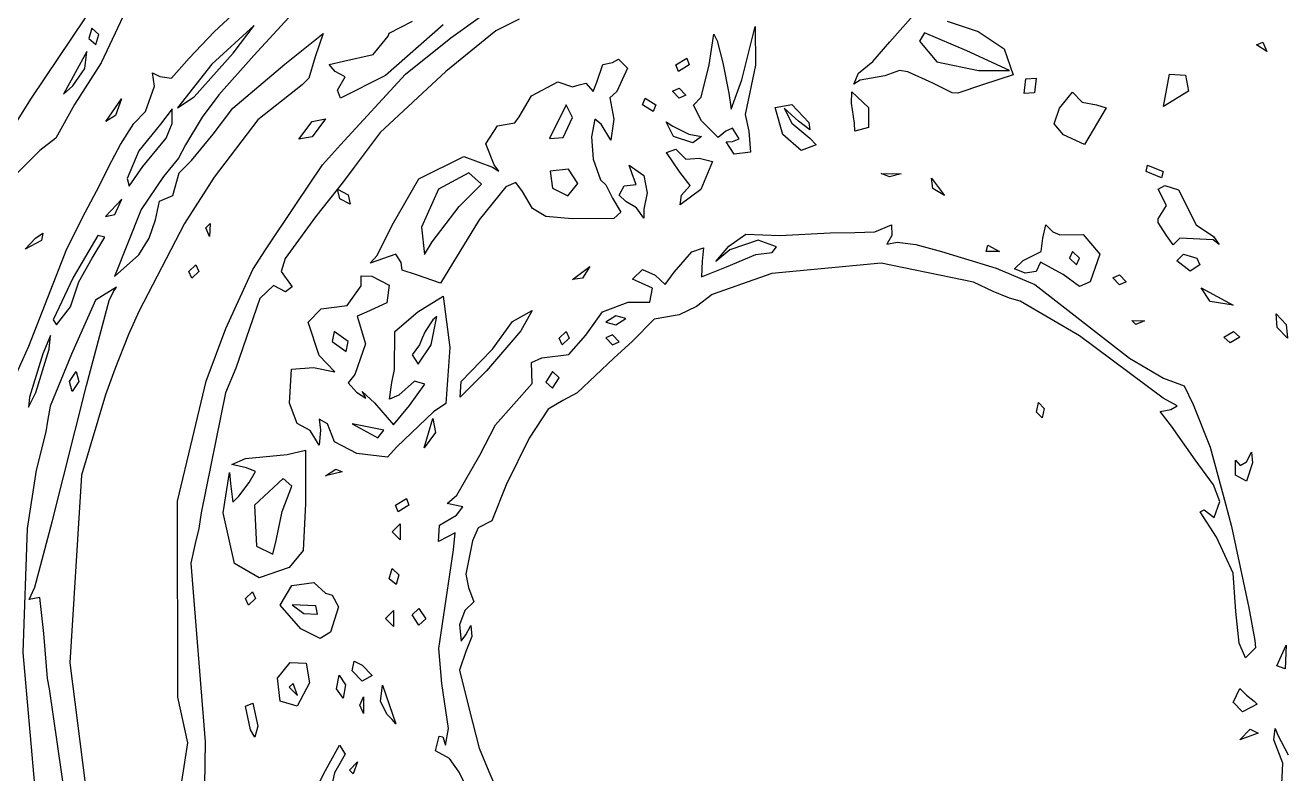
# Model space of a CAD drawing. Extents: x -2 to 136, y 0 to 93.
# Drawn here: x 70.34 to 83.39, y 42.71 to 50.45 of the extents above; entities that cross this region are included whole.
import ezdxf

# ---------------------------------------------------------------- set-up
doc = ezdxf.new("R2010")
doc.units = 0

msp = doc.modelspace()

# ---------------------------------------------------------------- linework, layer by layer
at = {"layer": 'Image'}
for p, q in [((70.402065, 49.696752), (71.391595, 51.173125)), ((72.29006, 50.384509), (72.669647, 50.739235)), ((74.737101, 50.322835), (75.326431, 50.745056)), ((71.380231, 50.610383), (71.121421, 50.062908)), ((73.143925, 50.617686), (72.701177, 50.13924)), ((79.277682, 50.278861), (79.521354, 50.550832)), ((71.026433, 50.42073), (70.995998, 50.313151)), ((71.096577, 50.356489), (71.026433, 50.42073)), ((72.705877, 50.447288), (72.26543, 50.048727)), ((72.488564, 50.162868), (72.705877, 50.447288)), ((74.658465, 50.455629), (74.064291, 49.930061)), ((74.100202, 50.368396), (74.34283, 50.492485)), ((75.444525, 50.515398), (75.202966, 50.392949)), ((77.7495, 49.88577), (77.887055, 50.436738)), ((77.887055, 50.436738), (77.89048, 50.040005)), ((79.872761, 50.494866), (80.192176, 50.38652)), ((70.995998, 50.313151), (71.068474, 50.253451)), ((71.068474, 50.253451), (71.096577, 50.356489)), ((71.096577, 50.356489), (71.096577, 50.356489)), ((72.033457, 50.110004), (72.29006, 50.384509)), ((73.020818, 50.049441), (73.418429, 50.366014)), ((73.418429, 50.366014), (73.335581, 50.125297)), ((73.934753, 50.150217), (74.08999, 50.337783)), ((74.08999, 50.337783), (74.100202, 50.368396)), ((74.270893, 49.946677), (74.737101, 50.322835)), ((75.202966, 50.392949), (74.685344, 49.973082)), ((77.410236, 50.040339), (77.45747, 50.359347)), ((77.45747, 50.359347), (77.492455, 50.289471)), ((77.492455, 50.289471), (77.553349, 50.062538)), ((79.101943, 50.076296), (79.277682, 50.278861)), ((79.638549, 50.372083), (79.585595, 50.286904)), ((79.585595, 50.286904), (79.764559, 50.072622)), ((80.076587, 50.185781), (79.638549, 50.372083)), ((80.192176, 50.38652), (80.460542, 50.207291)), ((83.071413, 50.24846), (83.136355, 50.275606)), ((83.136355, 50.275606), (83.178519, 50.180251)), ((70.973419, 50.17988), (70.733392, 49.737868)), ((70.953707, 50.004356), (70.973419, 50.17988)), ((72.084479, 49.709505), (72.488564, 50.162868)), ((72.488564, 50.162868), (72.488564, 50.162868)), ((73.627035, 50.081217), (73.934753, 50.150217)), ((80.517316, 49.984486), (80.076587, 50.185781)), ((80.460542, 50.207291), (80.553842, 49.937416)), ((83.178519, 50.180251), (83.071413, 50.24846)), ((83.071413, 50.24846), (83.071413, 50.24846)), ((71.121421, 50.062908), (70.845159, 49.631559)), ((71.850225, 49.904446), (72.033457, 50.110004)), ((72.26543, 50.048727), (71.911368, 49.595364)), ((72.701177, 50.13924), (72.338839, 49.729851)), ((72.482449, 49.594226), (73.020818, 50.049441)), ((73.335581, 50.125297), (73.270639, 49.902888)), ((73.48056, 50.046239), (73.627035, 50.081217)), ((73.542596, 49.9725), (73.48056, 50.046239)), ((76.249783, 49.864101), (76.311413, 50.045075)), ((76.311413, 50.045075), (76.411893, 50.0673)), ((76.411893, 50.0673), (76.471652, 50.099712)), ((76.471652, 50.099712), (76.565574, 50.00806)), ((77.092845, 49.972315), (77.066493, 50.041345)), ((77.066493, 50.041345), (77.066495, 50.041345)), ((77.066495, 50.041345), (77.178165, 50.110348)), ((77.204518, 50.041345), (77.092845, 49.972315)), ((77.178165, 50.110348), (77.204518, 50.041345)), ((77.328737, 49.706859), (77.410236, 50.040339)), ((77.553349, 50.062538), (77.614785, 49.748478)), ((77.89048, 50.040005), (77.783674, 49.528477)), ((78.95661, 49.957101), (79.101943, 50.076296)), ((79.764559, 50.072622), (80.196634, 49.984486)), ((70.830258, 49.824651), (70.953702, 50.004356)), ((70.953702, 50.004356), (70.953707, 50.004356)), ((71.67236, 49.819518), (71.652524, 49.957938)), ((71.652524, 49.957938), (71.728687, 49.921833)), ((71.728687, 49.921833), (71.850225, 49.904446)), ((73.270639, 49.902888), (73.199379, 49.833991)), ((73.645883, 49.918598), (73.542596, 49.9725)), ((73.567361, 49.779249), (73.645883, 49.918598)), ((73.595955, 49.215422), (74.270893, 49.946677)), ((74.064291, 49.930061), (73.598638, 49.696434)), ((74.685344, 49.973082), (74.008403, 49.339882)), ((76.565574, 50.00806), (76.454057, 49.764538)), ((77.638069, 49.583828), (77.7495, 49.88577)), ((78.905467, 49.842352), (78.95661, 49.957101)), ((78.973993, 49.883256), (78.905467, 49.842352)), ((79.22685, 49.926992), (78.973993, 49.883256)), ((79.380739, 49.981628), (79.22685, 49.926992)), ((79.467012, 49.969722), (79.380739, 49.981628)), ((79.722604, 49.852009), (79.467012, 49.969722)), ((80.196634, 49.984486), (80.517316, 49.984486)), ((80.553842, 49.937416), (80.238549, 49.834388)), ((80.66769, 49.745409), (80.685787, 49.896829)), ((80.685787, 49.896829), (80.792546, 49.904767)), ((80.792546, 49.904767), (80.774449, 49.753346)), ((82.11144, 49.609148), (82.170407, 49.946254)), ((82.170407, 49.946254), (82.338993, 49.936464)), ((82.338993, 49.936464), (82.367482, 49.770147)), ((70.733392, 49.737868), (70.830258, 49.824651)), ((71.580967, 49.558639), (71.67236, 49.819518)), ((73.199379, 49.833991), (72.742443, 49.474247)), ((73.567372, 49.779249), (73.567361, 49.779249)), ((73.598638, 49.696434), (73.567372, 49.779249)), ((75.573189, 49.722654), (75.845236, 49.864177)), ((75.845236, 49.864177), (75.997794, 49.813512)), ((75.997794, 49.813512), (76.065752, 49.834679)), ((76.065752, 49.834679), (76.133711, 49.851877)), ((76.133711, 49.851877), (76.211167, 49.765623)), ((76.211167, 49.765623), (76.249783, 49.864101)), ((76.454057, 49.764538), (76.381628, 49.700906)), ((77.031988, 49.769459), (77.101005, 49.799886)), ((77.101005, 49.696355), (77.031988, 49.769459)), ((77.031988, 49.769459), (77.031988, 49.769459)), ((77.101005, 49.799886), (77.170019, 49.726808)), ((78.883678, 49.644761), (78.887759, 49.763291)), ((78.887759, 49.763291), (79.057437, 49.599385)), ((79.923902, 49.751203), (79.722604, 49.852009)), ((79.982441, 49.748134), (79.923902, 49.751309)), ((79.923902, 49.751309), (79.923902, 49.751203)), ((80.238549, 49.834388), (79.982441, 49.748134)), ((80.774449, 49.753346), (80.667682, 49.745409)), ((81.03451, 49.592189), (81.169975, 49.757226)), ((81.169975, 49.757226), (81.269931, 49.654233)), ((82.367482, 49.770147), (82.11144, 49.609148)), ((69.881114, 48.868554), (70.402065, 49.696752)), ((70.845159, 49.631559), (70.651921, 49.282759)), ((71.168848, 49.454923), (71.33367, 49.689423)), ((71.33367, 49.689423), (71.270601, 49.518899)), ((71.911368, 49.595364), (72.084479, 49.709505)), ((72.338839, 49.729851), (72.166302, 49.501833)), ((75.444604, 49.501966), (75.573189, 49.722654)), ((75.930156, 49.627669), (75.75814, 49.277811)), ((75.996744, 49.498076), (75.930156, 49.627669)), ((76.381628, 49.700906), (76.424051, 49.479212)), ((76.833083, 49.558375), (76.72141, 49.627405)), ((76.72141, 49.627405), (76.721416, 49.627405)), ((76.721416, 49.627405), (76.747768, 49.696408)), ((76.747768, 49.696408), (76.859435, 49.627405)), ((76.859435, 49.627405), (76.833083, 49.558375)), ((77.170019, 49.726808), (77.101005, 49.696355)), ((77.248552, 49.62499), (77.328737, 49.706859)), ((77.331383, 49.462437), (77.248552, 49.62499)), ((77.614785, 49.748478), (77.638069, 49.583828)), ((78.093558, 49.600047), (78.265138, 49.632405)), ((78.265138, 49.632405), (78.441673, 49.443493)), ((78.914864, 49.437699), (78.883678, 49.644761)), ((80.667682, 49.745409), (80.66769, 49.745409)), ((81.269931, 49.654233), (81.415346, 49.628304)), ((81.415346, 49.628304), (81.518051, 49.59703)), ((71.270601, 49.518899), (71.168848, 49.454923)), ((71.459569, 49.433756), (71.580967, 49.558639)), ((71.855758, 49.587029), (71.734976, 49.426771)), ((71.855758, 49.434973), (71.855758, 49.587029)), ((72.166302, 49.501833), (71.993757, 49.213306)), ((72.281866, 49.32369), (72.482449, 49.594226)), ((75.401022, 49.441218), (75.444604, 49.501966)), ((75.901127, 49.28943), (75.996744, 49.498076)), ((75.996744, 49.498076), (75.996744, 49.498076)), ((77.783674, 49.528477), (77.821284, 49.355942)), ((78.173452, 49.322499), (78.093558, 49.600047)), ((78.336229, 49.458839), (78.185181, 49.593009)), ((78.185181, 49.593009), (78.26667, 49.437699)), ((79.057437, 49.599385), (79.059819, 49.392323)), ((80.979515, 49.431044), (81.03451, 49.592189)), ((81.518051, 49.59703), (81.291322, 49.21574)), ((82.11144, 49.609148), (82.11144, 49.609148)), ((71.168848, 49.454923), (71.168848, 49.454923)), ((71.323237, 49.218333), (71.459569, 49.433756)), ((71.734976, 49.426771), (71.510676, 49.150335)), ((71.793748, 49.282891), (71.855758, 49.434973)), ((72.742443, 49.474247), (72.291902, 48.878899)), ((73.167068, 49.271091), (73.305104, 49.454896)), ((73.305104, 49.454896), (73.443132, 49.482201)), ((73.443132, 49.482201), (73.305104, 49.298396)), ((75.099522, 49.224974), (75.222287, 49.409137)), ((75.222287, 49.409137), (75.401022, 49.441218)), ((76.228135, 49.48064), (76.192001, 49.298237)), ((76.293207, 49.427459), (76.228135, 49.48064)), ((76.392161, 49.26191), (76.293207, 49.427459)), ((76.424051, 49.479212), (76.392161, 49.26191)), ((77.040836, 49.301121), (76.96507, 49.451457)), ((76.96507, 49.451457), (77.035912, 49.406002)), ((77.035912, 49.406002), (77.199374, 49.324457)), ((77.502734, 49.290723), (77.331383, 49.462437)), ((77.653131, 49.386052), (77.584112, 49.355625)), ((77.722145, 49.274371), (77.653131, 49.386052)), ((78.26667, 49.437699), (78.453326, 49.282415)), ((78.452637, 49.369241), (78.336229, 49.458839)), ((78.441673, 49.443493), (78.452637, 49.369241)), ((78.914952, 49.437699), (78.914864, 49.437699)), ((78.916514, 49.356551), (78.914952, 49.437699)), ((79.059819, 49.392323), (78.916514, 49.356551)), ((81.07461, 49.318319), (80.979515, 49.431044)), ((70.651921, 49.282759), (70.486845, 49.15642)), ((71.553662, 48.989574), (71.793748, 49.282891)), ((71.793748, 49.282891), (71.793748, 49.282891)), ((72.056804, 49.053259), (72.281866, 49.32369)), ((73.305104, 49.298396), (73.167068, 49.271091)), ((73.167068, 49.271091), (73.167068, 49.271091)), ((74.008403, 49.339882), (73.737906, 48.983992)), ((75.75814, 49.277811), (75.901127, 49.28943)), ((76.192001, 49.298237), (76.212056, 49.065536)), ((77.240119, 49.234165), (77.040836, 49.301174)), ((77.040836, 49.301174), (77.040836, 49.301121)), ((77.199374, 49.324457), (77.330798, 49.301438)), ((77.330798, 49.301438), (77.240119, 49.234165)), ((77.584112, 49.355625), (77.502734, 49.290723)), ((77.586713, 49.245565), (77.653131, 49.247913)), ((77.669509, 49.116177), (77.586713, 49.245565)), ((77.653131, 49.247913), (77.722145, 49.274371)), ((77.821284, 49.355942), (77.83671, 49.136444)), ((78.361619, 49.153675), (78.173452, 49.322499)), ((78.173452, 49.322499), (78.173452, 49.322499)), ((78.453326, 49.282415), (78.515839, 49.213412)), ((81.291322, 49.21574), (81.07461, 49.318451)), ((81.07461, 49.318451), (81.07461, 49.318319)), ((70.486845, 49.15642), (70.22585, 48.894615)), ((71.205977, 48.996242), (71.323237, 49.218333)), ((71.510676, 49.150335), (71.391367, 48.86522)), ((71.993757, 49.213306), (71.923261, 49.074823)), ((73.410188, 49.00582), (73.595955, 49.215422)), ((75.185794, 49.006428), (75.099522, 49.224974)), ((76.967893, 49.134797), (77.066495, 49.169358)), ((77.10658, 48.931763), (76.967893, 49.134797)), ((77.066495, 49.169358), (77.170019, 49.065563)), ((77.83671, 49.136444), (77.669435, 49.116336)), ((77.669435, 49.116336), (77.669509, 49.116177)), ((78.515839, 49.213412), (78.361619, 49.153675)), ((71.100064, 48.786639), (71.205977, 48.996242)), ((71.413252, 48.78607), (71.553662, 48.989574)), ((71.923261, 49.074823), (71.768104, 48.885038)), ((71.928664, 48.924884), (72.056804, 49.053259)), ((73.136506, 48.59696), (73.410188, 49.00582)), ((73.737906, 48.983992), (73.630163, 48.833867)), ((74.407259, 48.86356), (74.874005, 49.091518)), ((74.874005, 49.091518), (75.168544, 48.98341)), ((75.168544, 48.98341), (75.235985, 48.942125)), ((75.235985, 48.942125), (75.185794, 49.006428)), ((76.212056, 49.065536), (76.287468, 48.851065)), ((76.61789, 48.902844), (76.582486, 49.003663)), ((76.582486, 49.003663), (76.735711, 48.898346)), ((77.170019, 49.065563), (77.308054, 49.075352)), ((77.308054, 49.075352), (77.446087, 49.040851)), ((77.446087, 49.040851), (77.325143, 48.753401)), ((81.93215, 48.937293), (81.945326, 49.005238)), ((81.945326, 49.005238), (82.104687, 48.937293)), ((71.391367, 48.86522), (71.413252, 48.78607)), ((71.768104, 48.885038), (71.53447, 48.543249)), ((71.863547, 48.69041), (71.928664, 48.924884)), ((72.291902, 48.878899), (71.982311, 48.401009)), ((74.133296, 48.381245), (74.407259, 48.86356)), ((74.92446, 48.923111), (74.610906, 48.754711)), ((75.05435, 48.807558), (74.92446, 48.923111)), ((75.954939, 48.962352), (75.767276, 48.94269)), ((75.767276, 48.94269), (75.789157, 48.765578)), ((76.051891, 48.813759), (75.954939, 48.962352)), ((76.287468, 48.851065), (76.341818, 48.799313)), ((76.654809, 48.803513), (76.61789, 48.902844)), ((76.735711, 48.898346), (76.770684, 48.717398)), ((77.212706, 48.794805), (77.10658, 48.931763)), ((79.190062, 48.916126), (79.397112, 48.91348)), ((79.190062, 48.916047), (79.190062, 48.916126)), ((79.27502, 48.881677), (79.190062, 48.916047)), ((79.397112, 48.91348), (79.27502, 48.881677)), ((79.725012, 48.763038), (79.711095, 48.86821)), ((79.711095, 48.86821), (79.843892, 48.689405)), ((82.089344, 48.871789), (81.932142, 48.937293)), ((81.932142, 48.937293), (81.93215, 48.937293)), ((82.104687, 48.937293), (82.089344, 48.871789)), ((70.958509, 48.520019), (71.100064, 48.786639)), ((73.630163, 48.833867), (73.338285, 48.467896)), ((73.591055, 48.653713), (73.566554, 48.755789)), ((73.566554, 48.755789), (73.675287, 48.695384)), ((74.610906, 48.754711), (74.434577, 48.363624)), ((74.823691, 48.577328), (75.05435, 48.807558)), ((75.306465, 48.780051), (75.030394, 48.436305)), ((75.409703, 48.82458), (75.306465, 48.780051)), ((75.480349, 48.732453), (75.409703, 48.82458)), ((75.584267, 48.556452), (75.480349, 48.732453)), ((75.789157, 48.765578), (75.94902, 48.685082)), ((75.94902, 48.685082), (76.051878, 48.813759)), ((76.051878, 48.813759), (76.051891, 48.813759)), ((76.341818, 48.799313), (76.41084, 48.66128)), ((76.479857, 48.691707), (76.53162, 48.791137)), ((76.53162, 48.791137), (76.654809, 48.803513)), ((76.770684, 48.717398), (76.73419, 48.549282)), ((77.325143, 48.753401), (77.110321, 48.59442)), ((77.12383, 48.692395), (77.212706, 48.794805)), ((79.843892, 48.689405), (79.725004, 48.763038)), ((79.725004, 48.763038), (79.725012, 48.763038)), ((82.052932, 48.753831), (82.121949, 48.7941)), ((82.1392, 48.586747), (82.052932, 48.753831)), ((82.121949, 48.7941), (82.263559, 48.747772)), ((82.263559, 48.747772), (82.445976, 48.385452)), ((71.337085, 48.651305), (71.165591, 48.471944)), ((71.263473, 48.493111), (71.337085, 48.651252)), ((71.337085, 48.651252), (71.337085, 48.651305)), ((71.685134, 48.438977), (71.723721, 48.629732)), ((71.723721, 48.629732), (71.863547, 48.69041)), ((72.821896, 48.126849), (73.136506, 48.59696)), ((73.697438, 48.599996), (73.591044, 48.653713)), ((73.591044, 48.653713), (73.591055, 48.653713)), ((73.675287, 48.695384), (73.697438, 48.599996)), ((74.546162, 48.210245), (74.823691, 48.577328)), ((74.823691, 48.577328), (74.823691, 48.577328)), ((76.41084, 48.66128), (76.497105, 48.518881)), ((76.549363, 48.627069), (76.479857, 48.691707)), ((76.660268, 48.562114), (76.549363, 48.627069)), ((77.110321, 48.59442), (77.123841, 48.692368)), ((77.123841, 48.692368), (77.12383, 48.692395)), ((82.052932, 48.449005), (82.1392, 48.586747)), ((70.766234, 48.136215), (70.958509, 48.520019)), ((71.165591, 48.471944), (71.263473, 48.493111)), ((71.53447, 48.543249), (71.260539, 47.852582)), ((73.338285, 48.467896), (73.025405, 48.036546)), ((75.720673, 48.470859), (75.584267, 48.556452)), ((75.992413, 48.447576), (75.720673, 48.470859)), ((76.42377, 48.450486), (75.992413, 48.447576)), ((76.497105, 48.518881), (76.42377, 48.450486)), ((76.660128, 48.562061), (76.660268, 48.562114)), ((76.736042, 48.454164), (76.660128, 48.562061)), ((76.73419, 48.549282), (76.736042, 48.454164)), ((82.052932, 48.408762), (82.052932, 48.449005)), ((71.982311, 48.401009), (71.510644, 47.488807)), ((71.617311, 48.249245), (71.685134, 48.438977)), ((72.206288, 48.356692), (72.247986, 48.39839)), ((72.242536, 48.266099), (72.206288, 48.356692)), ((72.206288, 48.356692), (72.206288, 48.356692)), ((72.247986, 48.39839), (72.242536, 48.266099)), ((73.97801, 48.070307), (74.133296, 48.381245)), ((74.434577, 48.363624), (74.467695, 48.080034)), ((75.030394, 48.436305), (74.754445, 47.985138)), ((79.123663, 48.312374), (79.297242, 48.38778)), ((79.297242, 48.38778), (79.301237, 48.274301)), ((80.862407, 48.247313), (80.892265, 48.385346)), ((80.892265, 48.385346), (80.965933, 48.312242)), ((82.1392, 48.276179), (82.052932, 48.408762)), ((82.445976, 48.385452), (82.627795, 48.26467)), ((70.337393, 48.135447), (70.442504, 48.248715)), ((70.504131, 48.222786), (70.337393, 48.135553)), ((70.442504, 48.248715), (70.519905, 48.298586)), ((70.519905, 48.298586), (70.504131, 48.222786)), ((71.088875, 48.277396), (70.832134, 47.841972)), ((71.027563, 48.040594), (71.158757, 48.258105)), ((71.158757, 48.258105), (71.088875, 48.277396)), ((71.510644, 48.074091), (71.617311, 48.249245)), ((74.467695, 48.080034), (74.546162, 48.210245)), ((77.613859, 48.164472), (77.789477, 48.288942)), ((77.916876, 48.228687), (77.625334, 48.12915)), ((77.789477, 48.288942), (78.140581, 48.277264)), ((78.10692, 48.159475), (77.916876, 48.228687)), ((78.140581, 48.277264), (78.661161, 48.303907)), ((78.661161, 48.303907), (78.91828, 48.306553)), ((78.91828, 48.306553), (79.123663, 48.312374)), ((79.301237, 48.274301), (79.247815, 48.187772)), ((79.247815, 48.187772), (79.355993, 48.208102)), ((79.355993, 48.208102), (79.549318, 48.183496)), ((80.845738, 48.10928), (80.862407, 48.247313)), ((80.965933, 48.312242), (81.03887, 48.284249)), ((81.03887, 48.284249), (81.280429, 48.286895)), ((81.280429, 48.286895), (81.450066, 48.084185)), ((82.139186, 48.276126), (82.1392, 48.276179)), ((82.208206, 48.178336), (82.139186, 48.276126)), ((82.277222, 48.247366), (82.208206, 48.178336)), ((82.622423, 48.230168), (82.277222, 48.247366)), ((82.685135, 48.181369), (82.622423, 48.230168)), ((82.627795, 48.26467), (82.685135, 48.181369)), ((70.337393, 48.135553), (70.337393, 48.135447)), ((70.375181, 47.129926), (70.766234, 48.136215)), ((71.260539, 47.852582), (71.510644, 48.074091)), ((72.689348, 47.923331), (72.821896, 48.126849)), ((74.168589, 48.082478), (73.905593, 47.989437)), ((73.905593, 47.989437), (73.97801, 48.070307)), ((74.22661, 47.996197), (74.168589, 48.082478)), ((77.050173, 47.89682), (77.232987, 48.107481)), ((77.232987, 48.107481), (77.351985, 48.147823)), ((77.351985, 48.147823), (77.337283, 48.010802)), ((77.48056, 48.007178), (77.613859, 48.164472)), ((77.625334, 48.12915), (77.48056, 48.007178)), ((77.590748, 47.953097), (77.894669, 48.080626)), ((77.894669, 48.080626), (78.061462, 48.100205)), ((78.061462, 48.100205), (78.10692, 48.159475)), ((79.549318, 48.183496), (79.813938, 48.109492)), ((79.813938, 48.109492), (80.379249, 47.937592)), ((80.413785, 48.109386), (80.275752, 48.109386)), ((80.275752, 48.109386), (80.275757, 48.109386)), ((80.275757, 48.109386), (80.293008, 48.177331)), ((80.293008, 48.177331), (80.413785, 48.109386)), ((80.658342, 48.016465), (80.845738, 48.10928)), ((81.1689, 48.109307), (81.138465, 48.040277)), ((81.241988, 48.040277), (81.1689, 48.109307)), ((81.450066, 48.084185), (81.352928, 47.796146)), ((82.24933, 48.013554), (82.316605, 48.082557)), ((82.316605, 48.082557), (82.455421, 48.040356)), ((70.891065, 47.795564), (71.027563, 48.040594)), ((72.028298, 47.902297), (72.101386, 47.971327)), ((72.101386, 47.971327), (72.131821, 47.902297)), ((72.411851, 47.311774), (72.689348, 47.923331)), ((73.025405, 48.036546), (72.983884, 47.901609)), ((74.234044, 47.916214), (74.22661, 47.996197)), ((74.754445, 47.985138), (74.631153, 47.783281)), ((75.996744, 47.8207), (76.175541, 47.95352)), ((76.175541, 47.95352), (76.101934, 47.834617)), ((76.617868, 47.823187), (76.719625, 47.925286)), ((76.719625, 47.925286), (76.851551, 47.864806)), ((77.337283, 48.010802), (77.331206, 47.846566)), ((77.331206, 47.846566), (77.590748, 47.953097)), ((79.190418, 47.988346), (78.059393, 47.883194)), ((80.143508, 47.793977), (79.190418, 47.988346)), ((80.379249, 47.937592), (80.778127, 47.767201)), ((80.570298, 47.931295), (80.658342, 48.016465)), ((80.679747, 47.884861), (80.570298, 47.931295)), ((80.836469, 47.999564), (80.792351, 47.903911)), ((81.072084, 47.871341), (80.836469, 47.999564)), ((81.138465, 48.040277), (81.211553, 47.971274)), ((81.211553, 47.971274), (81.241988, 48.040277)), ((81.241988, 48.040277), (81.241988, 48.040277)), ((82.384181, 47.905012), (82.24933, 48.013554)), ((82.24933, 48.013554), (82.24933, 48.013554)), ((82.484285, 47.971353), (82.384181, 47.905012)), ((82.455421, 48.040356), (82.484285, 47.971353)), ((70.832134, 47.841972), (70.62704, 47.402209)), ((70.803255, 47.537278), (70.891065, 47.795564)), ((72.058733, 47.833294), (72.028298, 47.902297)), ((72.028298, 47.902297), (72.028298, 47.902297)), ((72.131821, 47.902297), (72.058733, 47.833294)), ((72.983884, 47.901609), (73.096914, 47.746299)), ((73.81041, 47.755639), (73.809712, 47.858889)), ((73.809712, 47.858889), (73.920482, 47.854646)), ((73.920482, 47.854646), (74.10007, 47.762015)), ((74.383669, 47.868801), (74.234044, 47.916214)), ((74.631153, 47.783281), (74.383666, 47.868801)), ((74.383666, 47.868801), (74.383669, 47.868801)), ((76.101934, 47.834617), (75.996744, 47.820594)), ((75.996744, 47.820594), (75.996744, 47.8207)), ((76.679064, 47.7953), (76.617868, 47.823187)), ((76.824873, 47.731191), (76.679064, 47.7953)), ((76.851551, 47.864806), (76.955786, 47.770164)), ((76.955786, 47.770164), (77.050173, 47.89682)), ((78.059393, 47.883194), (77.441129, 47.666342)), ((80.349129, 47.697457), (80.143508, 47.793977)), ((80.792351, 47.903911), (80.679747, 47.884861)), ((81.072091, 47.871235), (81.072084, 47.871341)), ((81.240907, 47.748025), (81.072091, 47.871235)), ((81.352928, 47.796146), (81.240907, 47.748025)), ((81.587073, 47.837368), (81.656087, 47.867795)), ((81.656087, 47.764264), (81.587073, 47.837368)), ((81.587073, 47.837368), (81.587073, 47.837368)), ((81.656087, 47.867795), (81.725101, 47.794717)), ((81.725101, 47.794717), (81.656087, 47.764264)), ((71.280944, 47.740213), (71.062597, 47.606533)), ((71.204289, 47.604826), (71.248178, 47.694626)), ((71.248178, 47.694626), (71.280944, 47.740213)), ((72.904752, 47.757802), (72.76323, 47.62504)), ((73.029861, 47.694546), (72.904752, 47.757802)), ((73.096914, 47.746299), (73.029861, 47.694546)), ((73.667302, 47.550454), (73.81041, 47.755639)), ((74.10007, 47.762015), (74.075691, 47.580531)), ((76.798184, 47.586517), (76.824873, 47.731191)), ((77.441129, 47.666342), (77.280278, 47.541538)), ((80.517989, 47.627316), (80.349129, 47.697457)), ((80.778127, 47.767201), (81.759581, 47.006895)), ((82.592851, 47.592814), (82.500668, 47.734234)), ((82.500668, 47.734234), (82.829367, 47.554397)), ((70.659475, 47.350985), (70.803255, 47.537278)), ((70.803255, 47.537278), (70.803255, 47.537278)), ((71.062597, 47.606533), (70.813753, 47.048593)), ((70.968667, 46.724876), (71.204289, 47.604826)), ((72.76323, 47.62504), (72.516282, 46.902993)), ((73.397409, 47.517302), (73.667302, 47.550454)), ((74.075691, 47.580531), (73.867084, 47.482589)), ((74.396736, 47.485605), (74.658515, 47.64798)), ((74.658515, 47.64798), (74.729267, 47.115427)), ((76.307435, 47.486462), (76.57263, 47.586517)), ((76.57263, 47.586517), (76.798184, 47.586517)), ((77.280278, 47.541538), (77.101206, 47.45576)), ((80.626052, 47.59718), (80.517989, 47.627316)), ((81.241962, 47.23732), (80.626052, 47.59718)), ((82.829367, 47.554397), (82.592851, 47.592814)), ((82.592851, 47.592814), (82.592851, 47.592814)), ((70.62704, 47.402209), (70.659475, 47.350985)), ((71.510644, 47.488807), (71.403837, 47.250576)), ((73.262837, 47.378264), (73.397409, 47.517302)), ((73.867084, 47.482589), (73.770945, 47.442346)), ((73.770945, 47.442346), (73.855552, 47.156355)), ((74.159525, 47.280871), (74.396736, 47.485605)), ((74.552843, 47.401785), (74.47431, 47.281003)), ((74.536317, 47.142917), (74.593121, 47.436234)), ((74.593121, 47.436234), (74.552843, 47.401785)), ((75.375596, 47.384667), (75.578226, 47.498788)), ((75.578226, 47.498788), (75.461863, 47.289973)), ((76.13475, 47.242797), (76.307435, 47.486462)), ((76.445347, 47.444436), (76.341821, 47.377576)), ((76.54887, 47.417316), (76.445347, 47.444436)), ((76.445347, 47.350456), (76.54887, 47.417316)), ((76.54887, 47.417316), (76.54887, 47.417316)), ((76.841814, 47.408684), (76.618337, 47.18107)), ((77.101206, 47.45576), (76.841814, 47.408684)), ((83.283733, 47.325162), (83.27342, 47.466281)), ((83.27342, 47.466281), (83.378332, 47.355721)), ((72.207347, 46.768109), (72.411851, 47.311774)), ((73.378478, 47.034782), (73.262837, 47.378264)), ((73.530822, 47.281003), (73.512143, 47.177472)), ((73.675142, 47.177472), (73.530822, 47.281003)), ((74.155794, 46.890267), (74.159525, 47.280871)), ((74.47431, 47.281003), (74.443875, 47.211973)), ((75.461863, 47.289973), (75.107047, 46.875874)), ((75.168546, 47.100319), (75.375596, 47.384667)), ((75.858708, 47.211894), (75.931797, 47.280924)), ((75.931797, 47.280924), (75.962234, 47.211894)), ((76.341821, 47.377576), (76.445347, 47.350456)), ((81.781182, 47.396917), (81.91346, 47.391361)), ((81.781182, 47.396811), (81.781182, 47.396917)), ((81.822875, 47.355113), (81.781182, 47.396811)), ((81.91346, 47.391361), (81.822875, 47.355113)), ((82.73295, 47.223271), (82.833442, 47.280791)), ((82.833442, 47.280791), (82.898384, 47.223271)), ((83.391296, 47.211762), (83.28372, 47.325162)), ((83.28372, 47.325162), (83.283733, 47.325162)), ((83.378332, 47.355721), (83.391296, 47.211762)), ((70.59863, 47.240509), (70.518825, 47.050102)), ((70.585315, 47.09897), (70.59863, 47.240509)), ((71.403837, 47.250576), (71.261714, 46.892807)), ((73.512143, 47.177472), (73.65646, 47.07394)), ((73.65646, 47.07394), (73.675139, 47.177472)), ((73.675139, 47.177472), (73.675142, 47.177472)), ((73.855552, 47.156355), (73.74745, 46.836371)), ((74.413437, 47.14297), (74.340349, 47.039439)), ((74.401582, 46.944533), (74.536317, 47.142917)), ((74.443875, 47.211973), (74.413437, 47.14297)), ((74.536317, 47.142917), (74.536317, 47.142917)), ((75.889146, 47.142891), (75.858708, 47.211894)), ((75.858708, 47.211894), (75.858708, 47.211894)), ((75.962234, 47.211894), (75.889146, 47.142891)), ((75.957594, 47.043143), (76.13475, 47.242797)), ((76.410843, 47.246925), (76.341821, 47.216498)), ((76.341821, 47.216498), (76.410843, 47.143394)), ((76.479857, 47.173847), (76.410843, 47.246925)), ((76.410843, 47.143394), (76.479857, 47.173847)), ((76.618337, 47.18107), (76.423217, 47.007292)), ((76.479857, 47.173847), (76.479857, 47.173847)), ((82.104793, 46.593193), (81.241962, 47.23732)), ((82.797895, 47.165751), (82.73295, 47.223271)), ((82.73295, 47.223271), (82.73295, 47.223271)), ((82.898384, 47.223271), (82.797895, 47.165751)), ((70.250991, 46.85386), (70.375181, 47.129926)), ((70.518825, 47.050102), (70.380486, 46.601501)), ((70.446975, 46.65037), (70.585315, 47.09897)), ((70.585315, 47.09897), (70.585315, 47.09897)), ((70.813753, 47.048593), (70.593266, 46.511067)), ((73.537768, 46.865211), (73.378478, 47.034782)), ((74.340349, 47.039439), (74.401582, 46.944533)), ((74.729267, 47.115427), (74.687516, 46.538954)), ((75.047764, 46.975304), (75.168546, 47.100319)), ((75.574446, 46.961995), (75.681525, 47.009144)), ((75.681525, 47.009144), (75.957594, 47.043143)), ((71.261714, 46.892807), (71.168221, 46.626875)), ((72.516282, 46.902993), (72.40939, 46.647062)), ((73.070284, 46.541891), (73.091212, 46.892781)), ((73.091212, 46.892781), (73.317902, 46.909185)), ((73.317902, 46.909185), (73.537768, 46.865211)), ((74.126735, 46.755356), (74.155794, 46.890267)), ((74.84721, 46.763611), (75.047764, 46.975304)), ((75.578282, 46.742974), (75.574446, 46.961995)), ((76.423217, 47.007292), (76.044329, 46.64611)), ((81.759581, 47.006895), (82.108111, 46.800282)), ((70.795553, 46.763505), (70.862405, 46.867037)), ((70.822675, 46.659974), (70.795553, 46.763505)), ((70.795553, 46.763505), (70.795553, 46.763505)), ((70.889527, 46.763505), (70.822675, 46.659974)), ((70.862405, 46.867037), (70.889527, 46.763505)), ((72.065115, 46.176131), (72.207347, 46.768109)), ((73.74745, 46.836371), (73.675811, 46.752952)), ((73.675811, 46.752952), (73.764701, 46.656217)), ((74.104721, 46.581049), (74.126735, 46.755356)), ((74.362473, 46.768532), (74.201834, 46.623938)), ((74.469066, 46.738711), (74.362473, 46.768532)), ((75.107047, 46.875874), (74.833519, 46.602513)), ((74.833519, 46.602513), (74.84721, 46.763611)), ((74.84721, 46.763611), (74.84721, 46.763611)), ((75.789695, 46.867328), (75.720675, 46.759748)), ((75.720675, 46.759748), (75.789695, 46.694793)), ((75.858708, 46.802399), (75.789695, 46.867328)), ((75.789695, 46.694793), (75.858708, 46.802399)), ((75.858708, 46.802399), (75.858708, 46.802399)), ((82.108111, 46.800282), (82.324724, 46.719829)), ((70.37034, 46.498588), (70.446975, 46.65037)), ((70.616483, 45.313564), (70.968667, 46.724876)), ((71.168221, 46.626875), (70.919436, 45.796534)), ((72.40939, 46.647062), (72.154652, 45.405851)), ((73.764701, 46.656217), (73.858782, 46.591004)), ((73.858782, 46.591004), (73.822695, 46.662831)), ((73.822695, 46.662831), (73.949073, 46.543399)), ((74.201834, 46.623938), (74.104721, 46.581049)), ((74.311408, 46.51575), (74.469066, 46.738711)), ((75.200844, 46.31636), (75.578282, 46.742974)), ((76.044329, 46.64611), (75.896385, 46.566999)), ((82.324724, 46.719829), (82.415236, 46.52718)), ((70.380486, 46.601501), (70.37034, 46.498588)), ((70.593266, 46.511067), (70.566636, 46.355783)), ((73.149614, 46.328928), (73.070284, 46.541891)), ((73.949073, 46.543399), (74.14447, 46.317365)), ((74.14447, 46.317365), (74.311408, 46.51575)), ((74.687516, 46.538954), (74.558079, 46.452673)), ((75.896385, 46.566999), (75.745623, 46.479581)), ((80.79633, 46.448175), (80.815274, 46.548664)), ((80.815274, 46.548664), (80.873914, 46.484397)), ((82.249951, 46.512442), (82.104793, 46.593193)), ((82.185004, 46.475771), (82.249951, 46.512442)), ((82.415236, 46.52718), (82.592565, 46.086543)), ((73.46157, 46.32697), (73.376096, 46.376083)), ((73.376096, 46.376083), (73.390197, 46.262994)), ((74.558079, 46.452673), (74.180453, 46.090327)), ((74.462882, 46.077336), (74.551483, 46.383908)), ((74.551483, 46.383908), (74.580108, 46.236535)), ((75.745623, 46.479581), (75.549564, 46.179094)), ((80.796343, 46.448175), (80.79633, 46.448175)), ((80.856061, 46.388786), (80.796343, 46.448175)), ((80.873914, 46.484397), (80.856061, 46.388786)), ((82.073697, 46.454343), (82.185004, 46.475771)), ((82.194079, 46.303792), (82.073697, 46.454343)), ((70.551105, 46.245293), (70.448216, 45.847942)), ((70.566636, 46.355783), (70.551105, 46.245293)), ((73.282125, 46.257093), (73.149614, 46.328928)), ((73.375697, 46.10771), (73.282125, 46.257093)), ((73.390197, 46.262994), (73.375697, 46.10771)), ((73.5369, 46.141682), (73.46157, 46.32697)), ((74.047376, 46.262994), (73.719203, 46.325329)), ((73.719203, 46.325329), (73.983765, 46.18219)), ((73.983765, 46.18219), (74.047376, 46.262994)), ((74.047376, 46.262994), (74.047376, 46.262994)), ((74.580108, 46.236535), (74.462882, 46.077336)), ((75.037408, 46.002776), (75.200844, 46.31636)), ((82.438874, 45.954781), (82.194079, 46.303792)), ((71.912604, 45.528352), (72.065115, 46.176131)), ((73.765306, 46.020292), (73.5369, 46.141682)), ((75.549564, 46.179094), (75.310995, 45.695992)), ((72.473615, 45.90623), (72.614942, 45.96719)), ((72.614942, 45.96719), (73.046297, 46.008888)), ((73.046297, 46.008888), (73.236088, 46.054926)), ((73.236088, 46.054926), (73.236088, 45.502688)), ((73.765293, 46.020159), (73.765306, 46.020292)), ((74.083687, 45.98116), (73.765293, 46.020159)), ((74.180453, 46.090327), (74.083687, 45.98116)), ((74.462882, 46.077336), (74.462882, 46.077336)), ((74.799934, 45.588704), (75.037408, 46.002776)), ((82.592565, 46.086543), (82.751233, 45.500465)), ((82.967445, 45.935281), (83.019215, 46.033263)), ((83.019215, 46.033263), (83.031609, 45.922052)), ((70.448216, 45.847942), (70.355438, 45.244058)), ((72.624134, 45.871966), (72.473615, 45.90623)), ((72.718071, 45.832411), (72.624134, 45.871966)), ((73.443132, 45.78976), (73.550245, 45.857996)), ((73.550245, 45.857996), (73.615185, 45.83085)), ((82.625519, 45.695992), (82.438874, 45.954781)), ((82.85486, 45.795846), (82.855389, 45.949754)), ((82.855389, 45.949754), (82.903273, 45.895038)), ((82.903273, 45.895038), (82.967445, 45.935281)), ((83.031609, 45.922052), (82.967158, 45.73222)), ((70.919436, 45.796534), (70.797007, 43.853509)), ((72.382694, 45.40765), (72.448308, 45.821749)), ((72.448308, 45.821749), (72.459076, 45.711073)), ((72.459076, 45.711073), (72.483391, 45.517213)), ((72.545925, 45.578782), (72.653825, 45.720387)), ((72.653825, 45.720387), (72.718071, 45.832411)), ((73.005228, 45.762773), (72.708109, 45.483694)), ((73.09306, 45.683223), (73.005228, 45.762773)), ((73.615185, 45.83085), (73.443132, 45.78976)), ((73.443132, 45.78976), (73.443132, 45.78976)), ((82.854902, 45.795793), (82.85486, 45.795846)), ((82.967158, 45.73222), (82.854902, 45.795793)), ((72.483391, 45.517213), (72.545925, 45.578782)), ((72.995015, 45.41863), (73.09306, 45.683223)), ((74.700086, 45.50413), (74.799934, 45.588704)), ((75.310995, 45.695992), (75.164173, 45.322484)), ((82.6913, 45.523431), (82.625519, 45.695992)), ((71.91472, 43.498101), (71.912604, 45.528352)), ((72.708109, 45.483694), (72.730308, 45.059538)), ((73.236088, 45.502688), (73.210041, 45.017949)), ((74.194156, 45.417651), (74.167803, 45.486681)), ((74.167803, 45.486681), (74.167806, 45.486681)), ((74.167806, 45.486681), (74.279476, 45.555684)), ((74.305828, 45.486681), (74.194156, 45.417651)), ((74.279476, 45.555684), (74.305828, 45.486681)), ((74.778503, 45.486945), (74.700086, 45.50413)), ((74.864434, 45.469701), (74.778503, 45.486945)), ((74.798797, 45.38344), (74.864434, 45.469701)), ((82.633093, 45.356956), (82.6913, 45.523431)), ((82.751233, 45.500465), (82.812518, 45.263743)), ((70.434386, 44.636417), (70.616483, 45.313564)), ((72.154652, 45.405851), (72.131395, 45.24427)), ((72.502529, 44.882823), (72.382694, 45.40765)), ((72.930706, 45.11846), (72.995015, 45.41863)), ((74.621325, 45.279909), (74.798797, 45.38344)), ((75.164173, 45.322484), (75.022663, 45.252207)), ((82.489701, 45.415217), (82.52996, 45.437177)), ((82.658865, 45.155052), (82.489701, 45.415217)), ((82.52996, 45.437177), (82.633093, 45.356956)), ((70.355438, 45.244058), (70.311213, 43.961293)), ((72.131395, 45.24427), (72.094505, 45.088907)), ((74.133299, 45.210694), (74.216119, 45.293509)), ((74.216119, 45.12788), (74.133299, 45.210694)), ((74.133299, 45.210694), (74.133299, 45.210694)), ((74.216119, 45.293509), (74.216119, 45.12788)), ((74.610504, 45.111026), (74.621325, 45.279909)), ((74.785083, 45.199555), (74.704581, 45.158704)), ((74.765663, 45.024825), (74.785083, 45.199555)), ((75.022663, 45.252207), (74.96147, 45.117905)), ((82.812518, 45.263743), (82.993041, 44.422131)), ((72.094505, 45.088907), (72.049057, 44.886553)), ((72.730308, 45.059538), (72.899174, 44.979581)), ((72.899174, 44.979581), (72.930711, 45.11846)), ((72.930711, 45.11846), (72.930706, 45.11846)), ((74.704581, 45.158704), (74.610504, 45.111026)), ((74.96147, 45.117905), (74.895417, 44.772068)), ((82.830058, 44.78027), (82.658865, 45.155052)), ((73.210041, 45.017949), (73.065977, 44.838981)), ((74.615888, 44.003111), (74.765663, 45.024825)), ((72.049057, 44.886553), (72.198914, 43.037886)), ((72.502534, 44.882823), (72.502529, 44.882823)), ((72.757259, 44.734726), (72.502534, 44.882823)), ((73.065977, 44.838981), (72.757259, 44.734726)), ((74.10174, 44.722803), (74.132172, 44.830409)), ((74.132172, 44.830409), (74.202316, 44.766168)), ((73.093054, 44.654302), (73.321562, 44.684515)), ((73.321562, 44.684515), (73.443132, 44.576515)), ((74.174213, 44.663126), (74.10174, 44.722803)), ((74.10174, 44.722803), (74.10174, 44.722803)), ((74.202316, 44.766168), (74.174213, 44.663126)), ((74.895417, 44.772068), (74.921108, 44.633533)), ((82.856741, 44.384772), (82.830058, 44.78027)), ((70.37898, 44.508253), (70.434386, 44.636417)), ((70.487639, 44.529684), (70.37898, 44.508253)), ((70.527975, 44.157469), (70.487639, 44.529684)), ((72.614937, 44.518783), (72.68803, 44.587786)), ((72.68803, 44.587786), (72.71846, 44.518783)), ((72.972177, 44.450481), (73.093054, 44.654302)), ((73.443132, 44.576515), (73.512153, 44.553496)), ((73.512153, 44.553496), (73.57718, 44.433075)), ((74.921108, 44.633533), (74.977904, 44.485842)), ((72.645372, 44.449753), (72.614937, 44.518783)), ((72.614937, 44.518783), (72.614937, 44.518783)), ((72.71846, 44.518783), (72.645372, 44.449753)), ((73.186981, 44.205146), (72.972177, 44.450481)), ((73.34245, 44.445335), (73.098055, 44.455124)), ((73.098055, 44.455124), (73.218831, 44.364293)), ((73.358945, 44.357017), (73.34245, 44.445467)), ((73.34245, 44.445467), (73.34245, 44.445335)), ((73.57718, 44.433075), (73.492707, 44.170671)), ((74.340349, 44.350455), (74.409365, 44.415384)), ((74.409365, 44.415384), (74.478379, 44.307805)), ((74.977904, 44.485842), (74.884239, 44.395567)), ((82.993041, 44.422131), (83.052844, 44.084549)), ((73.218831, 44.364293), (73.358945, 44.357017)), ((74.06428, 44.311906), (74.1471, 44.39472)), ((74.1471, 44.229065), (74.06428, 44.311906)), ((74.06428, 44.311906), (74.06428, 44.311906)), ((74.1471, 44.39472), (74.1471, 44.229065)), ((74.409365, 44.242849), (74.340349, 44.350455)), ((74.340349, 44.350455), (74.340349, 44.350455)), ((74.478379, 44.307805), (74.409365, 44.242849)), ((74.884239, 44.395567), (74.82933, 44.246633)), ((82.892597, 44.056953), (82.856741, 44.384772)), ((70.566183, 43.691591), (70.527975, 44.157469)), ((73.186986, 44.205199), (73.186981, 44.205146)), ((73.385906, 44.104899), (73.186986, 44.205199)), ((73.492707, 44.170671), (73.385906, 44.104899)), ((74.82933, 44.246633), (74.843866, 44.078563)), ((74.843866, 44.078563), (74.892438, 44.143102)), ((74.892438, 44.143102), (74.944009, 44.239436)), ((74.944009, 44.239436), (74.956607, 44.125904)), ((74.956607, 44.125904), (74.892438, 43.97062)), ((82.957275, 43.906578), (82.892597, 44.056953)), ((83.062713, 44.008773), (82.957275, 43.906578)), ((83.052844, 44.084549), (83.062713, 44.008773)), ((83.280812, 43.82412), (83.379467, 44.03576)), ((83.379467, 44.03576), (83.367402, 43.79163)), ((70.311213, 43.961293), (70.431894, 42.587407)), ((74.646966, 43.638754), (74.615888, 44.003111)), ((74.892438, 43.97062), (74.827087, 43.778179)), ((70.797007, 43.853509), (71.012006, 42.164682)), ((72.944351, 43.694101), (73.076573, 43.858781)), ((73.076573, 43.858781), (73.242365, 43.850222)), ((73.242365, 43.850222), (73.276251, 43.646559)), ((73.719203, 43.770357), (73.738563, 43.871606)), ((73.822726, 43.665767), (73.719203, 43.770357)), ((73.719203, 43.770357), (73.719203, 43.770357)), ((73.738563, 43.871606), (73.822726, 43.828751)), ((73.822726, 43.828751), (73.92625, 43.724161)), ((74.827087, 43.778179), (74.926948, 43.37335)), ((83.280814, 43.82412), (83.280812, 43.82412)), ((83.367402, 43.79163), (83.280814, 43.82412)), ((70.587323, 43.585255), (70.566183, 43.691591)), ((72.973116, 43.457885), (72.944351, 43.694101)), ((73.106617, 43.640182), (73.067979, 43.601553)), ((73.153739, 43.516437), (73.106617, 43.640182)), ((73.106617, 43.640182), (73.106617, 43.640182)), ((73.276251, 43.646559), (73.148973, 43.405884)), ((73.557056, 43.58499), (73.584181, 43.727098)), ((73.584181, 43.727098), (73.650181, 43.625763)), ((73.650181, 43.625763), (73.62415, 43.48939)), ((73.92625, 43.724161), (73.822726, 43.665767)), ((74.010681, 43.454207), (74.032244, 43.621767)), ((74.032244, 43.621767), (74.169724, 43.221109)), ((74.714273, 43.172876), (74.646966, 43.638754)), ((70.783461, 42.224743), (70.587323, 43.585255)), ((72.018622, 43.026029), (71.91472, 43.498101)), ((73.067979, 43.601553), (73.153739, 43.516437)), ((73.62415, 43.48939), (73.557056, 43.58499)), ((73.557056, 43.58499), (73.557056, 43.58499)), ((73.799112, 43.414731), (73.833929, 43.501012)), ((73.833929, 43.501012), (73.833929, 43.328451)), ((82.829367, 43.445158), (82.898384, 43.587266)), ((82.898384, 43.587266), (82.967403, 43.518262)), ((82.967403, 43.518262), (83.047079, 43.455821)), ((72.614412, 43.406744), (72.689811, 43.436506)), ((72.666078, 43.161578), (72.614412, 43.406744)), ((72.689811, 43.436506), (72.740947, 43.198382)), ((73.148973, 43.405884), (72.973116, 43.457885)), ((72.973116, 43.457885), (72.973116, 43.457885)), ((73.833929, 43.328451), (73.799112, 43.414731)), ((73.799112, 43.414731), (73.799112, 43.414731)), ((74.078925, 43.320249), (74.010681, 43.454207)), ((74.926948, 43.37335), (75.030474, 42.969914)), ((82.927225, 43.34837), (82.829367, 43.445238)), ((82.829367, 43.445238), (82.829367, 43.445158)), ((83.077517, 43.425394), (82.927225, 43.34837)), ((83.047079, 43.455821), (83.077517, 43.425394)), ((74.133299, 43.269263), (74.078925, 43.320249)), ((74.169724, 43.221109), (74.133289, 43.269263)), ((74.133289, 43.269263), (74.133299, 43.269263)), ((72.666088, 43.161578), (72.666078, 43.161578)), ((72.712574, 43.084333), (72.666088, 43.161578)), ((72.740947, 43.198382), (72.712574, 43.084333)), ((74.579387, 42.944484), (74.618748, 43.094718)), ((74.618748, 43.094718), (74.656975, 43.088633)), ((74.682666, 43.002379), (74.714273, 43.172876)), ((82.898384, 43.056565), (83.007672, 43.165891)), ((83.089635, 43.125833), (82.898384, 43.056565)), ((83.007672, 43.165891), (83.089635, 43.125833)), ((83.251485, 43.057359), (83.264821, 43.175012)), ((83.264821, 43.175012), (83.292686, 43.105698)), ((83.292686, 43.105698), (83.398485, 42.901536)), ((71.954831, 42.62585), (72.018622, 43.026029)), ((72.198914, 43.037886), (72.190236, 42.58738)), ((73.424793, 42.708982), (73.586917, 43.002299)), ((73.586917, 43.002299), (73.645851, 42.910185)), ((74.656975, 43.088633), (74.682666, 43.002379)), ((75.030474, 42.969914), (75.133235, 42.728958)), ((82.898384, 43.056565), (82.898384, 43.056565)), ((83.343193, 42.815186), (83.251485, 43.057359)), ((73.645851, 42.910185), (73.536823, 42.715359)), ((74.724012, 42.864398), (74.579387, 42.944484)), ((74.823461, 42.723005), (74.724012, 42.864398)), ((73.308213, 42.464888), (73.424793, 42.708982)), ((73.536823, 42.715359), (73.413068, 42.171423)), ((73.689128, 42.74486), (73.774887, 42.829976)), ((73.727762, 42.706204), (73.689128, 42.74486)), ((73.689128, 42.74486), (73.689128, 42.74486)), ((73.774887, 42.829976), (73.727762, 42.706204)), ((75.100075, 42.165159), (74.823461, 42.723005)), ((75.133235, 42.728958), (75.195991, 42.57894)), ((83.331075, 42.528484), (83.343193, 42.815186))]:
    msp.add_line(p, q, dxfattribs=at)

doc.saveas('drawing.dxf')
